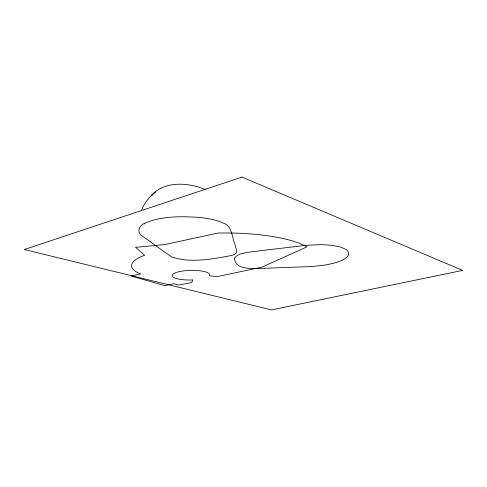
<?xml version="1.0" encoding="UTF-8"?>
<svg xmlns="http://www.w3.org/2000/svg" width="487" height="487" viewBox="0 0 487 487"><rect width="100%" height="100%" fill="white"/><g stroke="black" fill="none" stroke-linecap="round" stroke-linejoin="round"><path stroke-width="0.73" d="M144.389 224.044L144.395 223.417C161.587 215.698 181.487 216.338 199.944 217.439C207.809 218.45 215.838 219.619 223.07 223.003C232.086 225.761 231.903 236.67 234.746 243.957C236.755 250.933 238.49 253.806 231.581 255.486C212.143 259.06 190.496 263.51 171.345 256.819L142.271 235.982C136.317 232.95 138.978 225.274 144.395 223.417M141.717 209.86C144.523 202.513 149.789 196.431 155.828 191.525L151.743 195.232C164.789 180.525 189.09 182.552 205.563 189.656M234.466 258.433C235.428 268.684 247.67 268.197 255.243 268.641L311.558 266.535L325.76 264.977L335.184 262.87L342.477 260.137L345.569 258.244L347.505 256.442L348.54 254.616L348.631 252.808L347.755 251.055L345.904 249.399L340.59 247.012L331.976 245.302L321.177 244.614L305.562 245.375L250.823 251.895C245.314 253.045 237.607 253.1 234.466 258.433M192.432 279.964L191.933 282.539L178.437 285.053L173.816 283.702L164.783 285.632L131.167 276.056L140.445 273.95A60.449 16.284 -1.2 0 1 144.694 255.261L135.556 247.335L164.606 244.614L218.054 233.042A100.632 27.449 -1.7 0 1 306.847 246.885L261.927 267.15L217.598 276.537L209.313 275.758A18.762 4.821 -1.2 0 0 192.852 270.358A18.762 4.821 -1.2 0 0 172.161 275.52A18.762 4.821 -1.2 0 0 192.432 279.964M241.984 177.091L24.35 249.533L271.502 309.909L462.65 270.395L241.984 177.091"/></g></svg>
